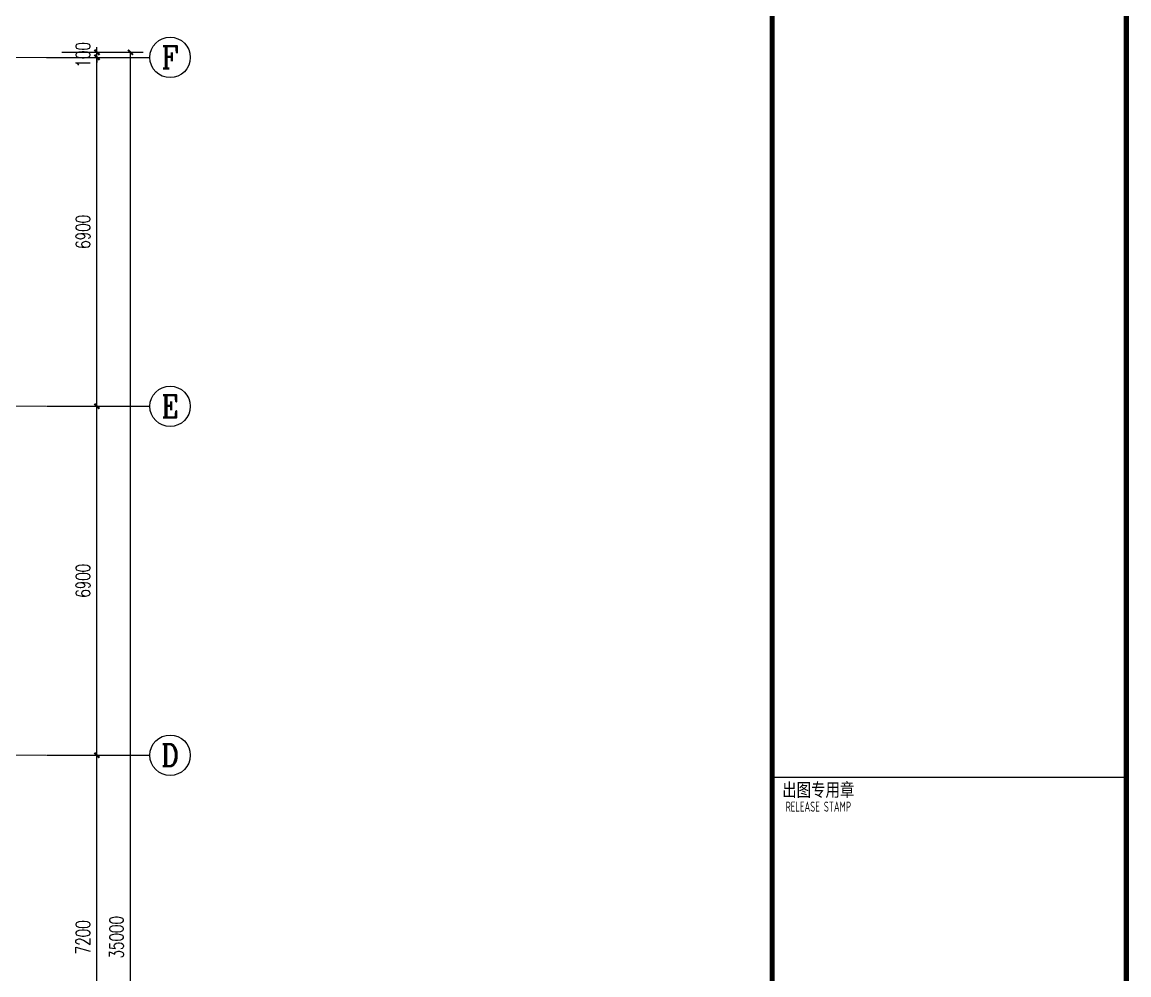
# Model space of a CAD drawing. Extents: x 1475400 to 1714963, y -629303 to -315532.
# Drawn here: x 1562692 to 1584583, y -446350 to -427511 of the extents above; entities that cross this region are included whole.
import ezdxf
from ezdxf.enums import TextEntityAlignment as Align

# ---------------------------------------------------------------- set-up
doc = ezdxf.new("R2010")
doc.units = 0
doc.header["$LTSCALE"] = 1000
doc.linetypes.add('DOTE', pattern=[2.42, 2, -0.2, 0.02, -0.2])
for name, color, linetype in [('A-ANNO-DIMS', 3, 'Continuous'), ('AXIS', 3, 'Continuous'), ('AXIS_TEXT', 7, 'Continuous'), ('BTTK', 7, 'Continuous'), ('PUB_DIM', 3, 'Continuous'), ('PUB_TITLE', 4, 'Continuous'), ('建筑底图', 7, 'Continuous')]:
    doc.layers.add(name, color=color, linetype=linetype)
doc.layers.add('DOTE', color=8, linetype='DOTE', lineweight=9)
doc.styles.add('_TCH_AXIS', font='COMPLEX', dxfattribs={"bigfont": 'GBCBIG'})
doc.styles.add('A_DIM_T3', font='SIMPLEX', dxfattribs={"width": 0.7, "bigfont": 'HZ'})
doc.styles.add('COMPLEX', font='COMPLEX')
doc.styles.add('HZ(TK)', font='geniso.shx', dxfattribs={"width": 0.9, "bigfont": 'hztxt.shx'})
doc.dimstyles.new('_TCH_ARCH&&100', dxfattribs={"dimtxt": 280, "dimasz": 100, "dimexe": 250, "dimexo": 300, "dimgap": 135, "dimtad": 1, "dimdec": 0, "dimzin": 0, "dimdsep": 46, "dimtxsty": 'A_DIM_T3', "dimblk": 'ARCHTICK', "dimcen": 0.09, "dimclrt": 7, "dimazin": 2, "dimtfac": 1, "dimtdec": 0, "dimtix": 1, "dimtmove": 2, "dimatfit": 3, "dimfxl": 150, "dimtolj": 1, "dimtzin": 0, "dimarcsym": 0})

# ---------------------------------------------------------------- blocks, each defined once
blk = doc.blocks.new('_ArchTick')
at = {"color": 0, "linetype": 'ByBlock', "const_width": 0.4}
blk.add_lwpolyline([(-0.5, -0.5), (0.5, 0.5)], dxfattribs=at)
blk = doc.blocks.new('*D231')
at = {"layer": 'A-ANNO-DIMS', "color": 0, "lineweight": -2, "transparency": 16777216}
for p, q in [((902161, -359810), (902911, -359810)), ((902661, -367010), (902661, -359810)), ((902161, -367010), (902911, -367010))]:
    blk.add_line(p, q, dxfattribs=at)
at = {"layer": 'Defpoints', "color": 0, "transparency": 16777216}
for p in [(901861, -359810), (902661, -359810), (901861, -367010)]:
    blk.add_point(p, dxfattribs=at)
at = {"layer": 'A-ANNO-DIMS', "color": 0, "lineweight": -2, "transparency": 16777216, "xscale": 100, "yscale": 100, "zscale": 100}
for p, rotation in [((902661, -359810), 90), ((902661, -367010), 270)]:
    blk.add_blockref('_ArchTick', p, dxfattribs=dict(at, rotation=rotation))
at = {"layer": 'A-ANNO-DIMS', "color": 7, "transparency": 16777216, "insert": (902386, -363410), "char_height": 280, "attachment_point": 5, "rotation": 90, "style": 'A_DIM_T3'}
blk.add_mtext('\\A1;7200', dxfattribs=at)
blk = doc.blocks.new('*D232')
at = {"layer": 'A-ANNO-DIMS', "color": 0, "lineweight": -2, "transparency": 16777216}
for p, q in [((902161, -352910), (902911, -352910)), ((902661, -359810), (902661, -352910)), ((902161, -359810), (902911, -359810))]:
    blk.add_line(p, q, dxfattribs=at)
at = {"layer": 'Defpoints', "color": 0, "transparency": 16777216}
for p in [(901861, -352910), (902661, -352910), (901861, -359810)]:
    blk.add_point(p, dxfattribs=at)
at = {"layer": 'A-ANNO-DIMS', "color": 0, "lineweight": -2, "transparency": 16777216, "xscale": 100, "yscale": 100, "zscale": 100}
for p, rotation in [((902661, -352910), 90), ((902661, -359810), 270)]:
    blk.add_blockref('_ArchTick', p, dxfattribs=dict(at, rotation=rotation))
at = {"layer": 'A-ANNO-DIMS', "color": 7, "transparency": 16777216, "insert": (902386, -356360), "char_height": 280, "attachment_point": 5, "rotation": 90, "style": 'A_DIM_T3'}
blk.add_mtext('\\A1;6900', dxfattribs=at)
blk = doc.blocks.new('*D233')
at = {"layer": 'A-ANNO-DIMS', "color": 0, "lineweight": -2, "transparency": 16777216}
for p, q in [((902161, -346010), (902911, -346010)), ((902661, -352910), (902661, -346010)), ((902161, -352910), (902911, -352910))]:
    blk.add_line(p, q, dxfattribs=at)
at = {"layer": 'Defpoints', "color": 0, "transparency": 16777216}
for p in [(901861, -346010), (902661, -346010), (901861, -352910)]:
    blk.add_point(p, dxfattribs=at)
at = {"layer": 'A-ANNO-DIMS', "color": 0, "lineweight": -2, "transparency": 16777216, "xscale": 100, "yscale": 100, "zscale": 100}
for p, rotation in [((902661, -346010), 90), ((902661, -352910), 270)]:
    blk.add_blockref('_ArchTick', p, dxfattribs=dict(at, rotation=rotation))
at = {"layer": 'A-ANNO-DIMS', "color": 7, "transparency": 16777216, "insert": (902386, -349460), "char_height": 280, "attachment_point": 5, "rotation": 90, "style": 'A_DIM_T3'}
blk.add_mtext('\\A1;6900', dxfattribs=at)
blk = doc.blocks.new('*D234')
at = {"layer": 'A-ANNO-DIMS', "color": 0, "lineweight": -2, "transparency": 16777216}
for p, q in [((902661, -345910), (902661, -345810)), ((902161, -345910), (902911, -345910)), ((902161, -346010), (902911, -346010)), ((902661, -346010), (902661, -345910)), ((902661, -346010), (902661, -346110))]:
    blk.add_line(p, q, dxfattribs=at)
at = {"layer": 'Defpoints', "color": 0, "transparency": 16777216}
for p in [(901861, -345910), (901861, -346010), (902661, -345910)]:
    blk.add_point(p, dxfattribs=at)
at = {"layer": 'A-ANNO-DIMS', "color": 0, "lineweight": -2, "transparency": 16777216, "xscale": 100, "yscale": 100, "zscale": 100}
for p, rotation in [((902661, -345910), 270), ((902661, -346010), 90)]:
    blk.add_blockref('_ArchTick', p, dxfattribs=dict(at, rotation=rotation))
at = {"layer": 'A-ANNO-DIMS', "color": 7, "transparency": 16777216, "insert": (902386, -345960), "char_height": 280, "attachment_point": 5, "rotation": 90, "style": 'A_DIM_T3'}
blk.add_mtext('\\A1;100', dxfattribs=at)
blk = doc.blocks.new('*D235')
at = {"layer": 'Defpoints', "color": 0, "transparency": 16777216}
for p in [(901663, -345910), (903324, -345910), (901663, -380910)]:
    blk.add_point(p, dxfattribs=at)
at = {"layer": 'PUB_DIM', "color": 0, "lineweight": -2, "transparency": 16777216}
for p, q in [((901963, -345910), (903574, -345910)), ((903324, -380910), (903324, -345910)), ((901963, -380910), (903574, -380910))]:
    blk.add_line(p, q, dxfattribs=at)
at = {"layer": 'PUB_DIM', "color": 0, "lineweight": -2, "transparency": 16777216, "xscale": 100, "yscale": 100, "zscale": 100}
for p, rotation in [((903324, -345910), 90), ((903324, -380910), 270)]:
    blk.add_blockref('_ArchTick', p, dxfattribs=dict(at, rotation=rotation))
at = {"layer": 'PUB_DIM', "color": 7, "transparency": 16777216, "insert": (903049, -363410), "char_height": 280, "attachment_point": 5, "rotation": 90, "style": 'A_DIM_T3'}
blk.add_mtext('\\A1;35000', dxfattribs=at)
blk = doc.blocks.new('_AXISO')
blk.add_circle((0, 0), 0.5)
at = {"layer": 'AXIS_TEXT', "style": 'COMPLEX', "width": 1.041667}
blk.add_attdef('A', text='', height=0.56, dxfattribs=at).set_placement((-0.25, -0.28), (0.25, -0.28), align=Align.FIT)
blk = doc.blocks.new('vhtemplate_2019年新竖式图框_A1')
at = {"layer": 'BTTK'}
blk.add_line((831, 336), (761, 336), dxfattribs=at)
at = {"layer": 'PUB_TITLE', "const_width": 1}
blk.add_lwpolyline([(25, 10), (831, 10), (831, 584), (25, 584)], close=True, dxfattribs=at)
blk.add_lwpolyline([(761, 10), (761, 584)], dxfattribs=at)
at = {"layer": 'BTTK', "style": 'HZ(TK)'}
for s, height, width, p in [('出图专用章', 3, 0.95, (770.12, 333.45)), ('RELEASE STAMP', 2, 0.7, (770.13, 330.24))]:
    blk.add_text(s, height=height, dxfattribs=dict(at, width=width)).set_placement(p, align=Align.MIDDLE_CENTER)
at = {"layer": 'BTTK', "color": 4, "style": 'HZ(TK)', "width": 0.9}
for tag, p in [('合作单位_001', (795.83, 509.44)), ('建设单位_001', (795.85, 207.44)), ('工程名称_001', (795.62, 174.44)), ('子项名称_001', (805.71, 157.94)), ('图纸名称_001', (795.45, 138.94))]:
    blk.add_attdef(tag, p, '', height=3.5, dxfattribs=at)
for tag, p in [('注册证书号', (808.5, 279)), ('注册印章号', (808.5, 271)), ('设计号', (806, 193)), ('图别', (789.75, 34)), ('图号', (822.25, 34)), ('版本号', (789.75, 26)), ('日期', (822.25, 26))]:
    blk.add_attdef(tag, text='', height=3.5, dxfattribs=at).set_placement(p, align=Align.MIDDLE)
blk = doc.blocks.new('sdfcsf')
at = {"layer": 'AXIS'}
for p, q in [((901663.1, -346010.3), (903707.5, -346010.3)), ((901663.1, -352910.3), (903707.5, -352910.3)), ((901663.1, -359810.3), (903707.5, -359810.3))]:
    blk.add_line(p, q, dxfattribs=at)
at = {"layer": 'DOTE'}
for p, q in [((861532, -346010.3), (901663.1, -346010.3)), ((860932, -352910.3), (901663.1, -352910.3)), ((860932, -359810.3), (901663.1, -359810.3))]:
    blk.add_line(p, q, dxfattribs=at)
at = {"layer": 'AXIS'}
ref = blk.add_blockref('_AXISO', (904107.5, -346010.3), dxfattribs=dict(at, xscale=800, yscale=800, zscale=800))
ref.add_attrib('A', 'F', dxfattribs={"layer": 'AXIS_TEXT', "height": 445.4, "style": '_TCH_AXIS'}).set_placement((903937.8, -346233.1), (904277.2, -346233.1), align=Align.FIT)
ref = blk.add_blockref('_AXISO', (904107.5, -352910.3), dxfattribs=dict(at, xscale=800, yscale=800, zscale=800))
ref.add_attrib('A', 'E', dxfattribs={"layer": 'AXIS_TEXT', "height": 445.4, "style": '_TCH_AXIS'}).set_placement((903937.8, -353133.1), (904277.2, -353133.1), align=Align.FIT)
ref = blk.add_blockref('_AXISO', (904107.5, -359810.3), dxfattribs=dict(at, xscale=800, yscale=800, zscale=800))
ref.add_attrib('A', 'D', dxfattribs={"layer": 'AXIS_TEXT', "height": 435.3, "style": '_TCH_AXIS'}).set_placement((903931.3, -360028), (904283.7, -360028), align=Align.FIT)
at = {"layer": 'A-ANNO-DIMS'}
for p1, p2, picture, middle in [((901860.5, -346010.3), (901860.5, -345910.3), '*D234', (902385.5, -345960.3)), ((901860.5, -352910.3), (901860.5, -346010.3), '*D233', (902385.5, -349460.3)), ((901860.5, -359810.3), (901860.5, -352910.3), '*D232', (902385.5, -356360.3)), ((901860.5, -367010.3), (901860.5, -359810.3), '*D231', (902385.5, -363410.3))]:
    dim = blk.add_aligned_dim(p1=p1, p2=p2, distance=-800, dimstyle='_TCH_ARCH&&100', dxfattribs=at)
    dim.commit()
    dim.dimension.update_dxf_attribs({"geometry": picture, "text_midpoint": middle})
at = {"layer": 'PUB_DIM'}
dim = blk.add_aligned_dim(p1=(901663.1, -380910.3), p2=(901663.1, -345910.3), distance=-1661, dimstyle='_TCH_ARCH&&100', dxfattribs=at)
dim.commit()
dim.dimension.update_dxf_attribs({"geometry": '*D235', "text_midpoint": (903049.2, -363410.3)})

msp = doc.modelspace()

# ---------------------------------------------------------------- block references
at = {"xscale": 100.1, "yscale": 100.1, "zscale": 100.1}
msp.add_blockref('vhtemplate_2019年新竖式图框_A1', (1501350.2, -476080.2), dxfattribs=at)
at = {"layer": '建筑底图'}
msp.add_blockref('sdfcsf', (661511.1, -82197.6), dxfattribs=at)

doc.saveas('drawing.dxf')
